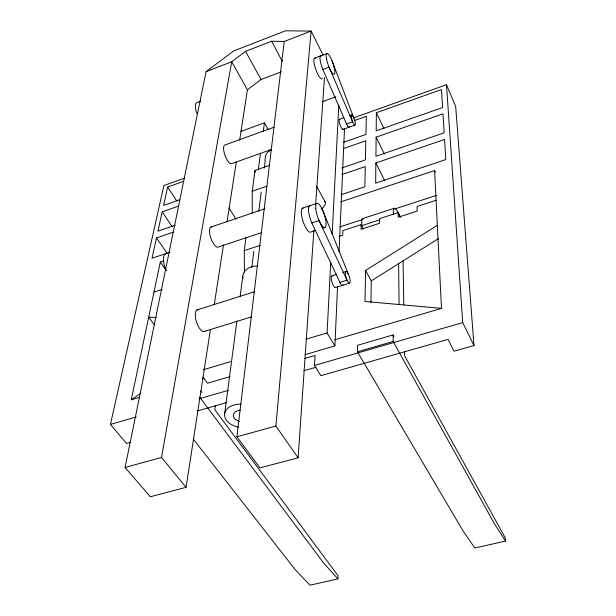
<?xml version="1.0" encoding="UTF-8"?>
<svg xmlns="http://www.w3.org/2000/svg" width="616" height="616" viewBox="0 0 616 616"><rect width="100%" height="100%" fill="white"/><g stroke="black" fill="none" stroke-linecap="round" stroke-linejoin="round"><path stroke-width="0.92" d="M255.016 172.341L255.024 170.432L269.231 165.434M375.86 162.955L375.66 183.121L445.815 159.552L444.567 139.486L375.86 162.955L384.754 180.827M376.13 137.175L375.929 156.272L444.159 132.833L442.973 113.844L376.13 137.175L384.369 154.054M376.376 112.728L376.191 130.838L442.581 107.546L441.464 89.559L376.376 112.728L383.999 128.621M370.986 302.502L371.279 280.873L365.581 270.455L437.329 225.325M365.581 270.455L365.003 301.447L441.48 308.362L434.588 170.547L340.733 201.879M404.55 351.905L404.612 355.748L505.274 537.868L505.559 541.071L474.813 548.009L462.916 530.692L357.426 351.798L357.588 345.276L393.108 334.927L394.04 336.606M339.046 236.405L342.673 235.227L342.866 230.6L361.115 224.655L361.007 229.291L379.533 223.285L379.556 218.657L398.198 212.589L400.616 217.433M193.362 439.2L295.072 569.492L309.964 585.2L337.953 578.886L338.061 575.744L214.83 409.717L215.361 405.921M304.912 354.677L334.911 345.892L337.537 286.355M339.062 251.79L344.49 128.89M334.911 345.892L327.081 332.956L330.73 262.116M332.163 234.35L338.815 105.105M353.191 117.987L446.492 84.708L455.663 106.376L473.989 345.568L454.077 351.174L448.055 339.377L320.905 375.683L314.445 365.457L315.053 355.455L304.959 358.404M323.1 55.201L311.111 31.085L284.238 41.465L236.898 436.775L259.929 467.867L298.106 457.811L313.883 230.292M315.677 204.373L324.463 77.654M298.106 457.811L275.906 426.064L311.111 31.085L285.516 30.8L233.633 50.997L206.075 71.664L125.063 467.475L150.319 496.75L186.063 487.333L210.433 329.46M268.923 151.759L269.154 149.85M251.775 267.475L253.8 251.243M258.805 211.126L261.184 192.03M264.164 168.153C265.981 163.04 263.379 155.501 268.214 151.698M224.563 414.322L236.883 320.982M240.155 296.227L242.796 276.222M258.335 169.539L260.445 153.338M263.309 131.416L264.433 122.838L240.987 131.385M244.429 272.118L244.29 250.604L246.069 237.314M252.237 213.344L252.237 191.26L255.024 170.432M214.245 304.735L223.5 244.821M227.019 221.999L236.267 162.085M239.647 140.209L247.424 89.805L231.724 61.746L206.075 71.664M186.063 487.333L161.507 457.465L231.724 61.746L245.584 51.336L271.679 41.218L284.238 41.465M139.547 397.343L131.262 399.784L160.306 262.123L163.956 260.907M173.573 232.063L156.472 237.907L152.006 258.243L170.07 252.175M178.501 206.129L162.193 211.819L157.95 231.146L175.206 225.217M183.822 181.25L167.644 187.01L163.61 205.398L179.818 199.715M130.153 442.434L126.503 443.466L110.441 424.416L163.887 185.524L184.715 178.093M247.424 89.805L260.991 79.518L281.389 71.81M131.262 399.784L140.71 393.293M371.279 280.873L438.4 238.638M200.808 101.132L196.735 102.672A10.634 3.557 69 0 0 196.928 113.567M314.684 58.073L326.942 53.446M322.869 69.446L329.044 67.136L352.645 121.822L346.577 123.978L322.869 69.446A11.034 2.572 70.6 0 1 320.035 59.182A11.034 2.572 70.6 0 1 321.583 56.002M322.507 101.655L335.774 96.82M274.058 127.196L224.74 145.068A9.918 3.257 70 0 0 225.079 155.555A9.918 3.257 70 0 0 231.562 163.687L270.971 149.657M339.47 119.288L343.782 117.741M349.819 115.585L351.543 114.969M269.269 150.843L271.055 150.204M354.577 120.482L366.335 116.301L365.95 134.427L343.559 142.281M342.95 129.368L355.016 125.094M343.274 148.633L365.819 140.771L365.419 159.883L341.841 167.976M252.237 191.26L266.736 186.248M341.865 174.567L365.28 166.574L364.849 186.748L341.295 194.664M210.857 227.073L264.857 208.747M302.333 208.246L316.678 203.426M261.192 232.74L218.318 247.001A10.665 3.881 70.9 0 1 210.68 237.699A10.665 3.881 70.9 0 1 211.873 226.927M311.842 222.992L319.08 220.597L347 280.134L339.909 282.336L311.842 222.992A12.69 3.611 71.8 0 1 308.524 210.841A12.69 3.611 71.8 0 1 310.441 205.721M244.29 250.604L260.391 245.307M315.292 230.546L310.818 232.016A12.666 3.681 71.8 0 1 302.872 220.751A12.666 3.681 71.8 0 1 303.303 208.116M322.453 228.197L325.14 227.319M362.501 218.618L393.947 208.339M339.77 226.95L362.585 219.489M394.525 209.055L436.505 195.341M153.992 292.061L162.147 289.405M436.074 200.262L417.04 206.46L417.178 211.088L398.252 217.217L398.198 212.589M379.795 219.804L361.661 225.695L361.769 221.275A12.466 3.088 72.4 0 1 363.301 218.472M196.82 309.987L254.608 291.73M332.07 275.829L336.467 274.451M342.627 272.526L346.146 271.417M335.289 287.61L349.387 283.245A6.168 1.694 72.8 0 0 348.517 274.52A6.168 1.694 72.8 0 0 345.376 274.236A6.168 1.694 72.8 0 0 349.387 283.245M203.819 331.601L251.467 316.894M203.211 369.793L231.524 361.369M306.006 339.224L327.081 332.956M202.14 378.894L203.981 378.355M334.696 339.832L441.48 308.362M230.138 376.584L207.476 383.221L203.057 377.185M357.426 351.798L393.154 341.464L393.108 334.927M110.441 424.416L136.259 416.955M198.945 398.837L228.451 390.305M314.445 365.457L462.708 322.607L446.492 84.708M303.911 370.74L315.916 367.275M197.497 410.911L226.126 402.741M125.063 467.475L161.507 457.465M236.898 436.775L275.906 426.064M156.318 317.517L148.687 317.202L154.377 324.886M337.953 578.886L323.546 562.909L199.869 397.389M200.87 390.914L201.994 392.423M160.306 262.123L166.189 270.524M156.472 237.907L167.344 253.661M162.193 211.819L172.21 226.703M167.644 187.01L176.846 201.024M505.559 541.071L494.263 523.446L393.154 341.464M229.013 208L235.959 219.173M264.433 122.838L268.191 129.545M245.584 51.336L260.991 79.518M316.509 186.148L325.217 202.017M361.115 224.655L363.455 229.06M271.679 41.218L282.29 61.392M462.708 322.607L473.989 345.568M434.588 170.547L435.373 172.241M322.715 210.295L348.533 274.559M331.993 60.73L353.915 118.257M403.072 260.637L403.788 304.828M398.591 263.178L399.083 304.435M393.385 214.499L393.355 210.965A12.582 2.78 72.6 0 1 397.898 212.466M324.509 201.016A8.578 4.666 -29.6 0 1 321.198 209.163M322.407 78.363A11.011 2.618 70.5 0 1 315.669 69.031A11.011 2.618 70.5 0 1 315.484 58.312M343.189 129.067A5.336 1.27 71.2 0 1 340.04 124.832A5.336 1.27 71.2 0 1 339.832 119.335M349.31 126.303A5.344 1.247 71.3 0 1 346.577 123.978M166.127 270.355A12.158 4.943 70.8 0 1 165.204 254.285M335.72 287.449A6.145 1.763 72.8 0 1 331.785 281.55A6.145 1.763 72.8 0 1 332.617 276.084M343.027 284.723A6.16 1.725 72.8 0 1 339.909 282.336M242.927 278.517A15.485 11.627 7.2 0 1 257.565 266.012M238.346 427.104A17.464 11.65 6.3 0 1 224.594 413.906A17.464 11.65 6.3 0 1 241.056 404.15M239.285 421.321A8.639 5.767 6.3 0 1 233.349 415.145A8.639 5.767 6.3 0 1 240.155 410.21M204.935 331.192A11.442 4.558 72.3 0 1 196.527 322.083A11.442 4.558 72.3 0 1 197.959 309.625M398.298 213.29A12.582 2.78 72.6 0 1 399.083 215.092M326.572 59.198A11.05 2.518 70.7 0 0 334.111 74.336A11.05 2.518 70.7 0 0 330.823 58.15A11.05 2.518 70.7 0 0 326.572 59.198M351.259 116.809A5.352 1.217 71.3 0 0 354.67 125.056A5.352 1.217 71.3 0 0 353.9 118.226A5.352 1.217 71.3 0 0 351.259 116.809M315.762 208.555A12.72 3.542 71.9 0 0 324.224 227.496A12.72 3.542 71.9 0 0 322.645 210.133A12.72 3.542 71.9 0 0 315.762 208.555"/></g></svg>
